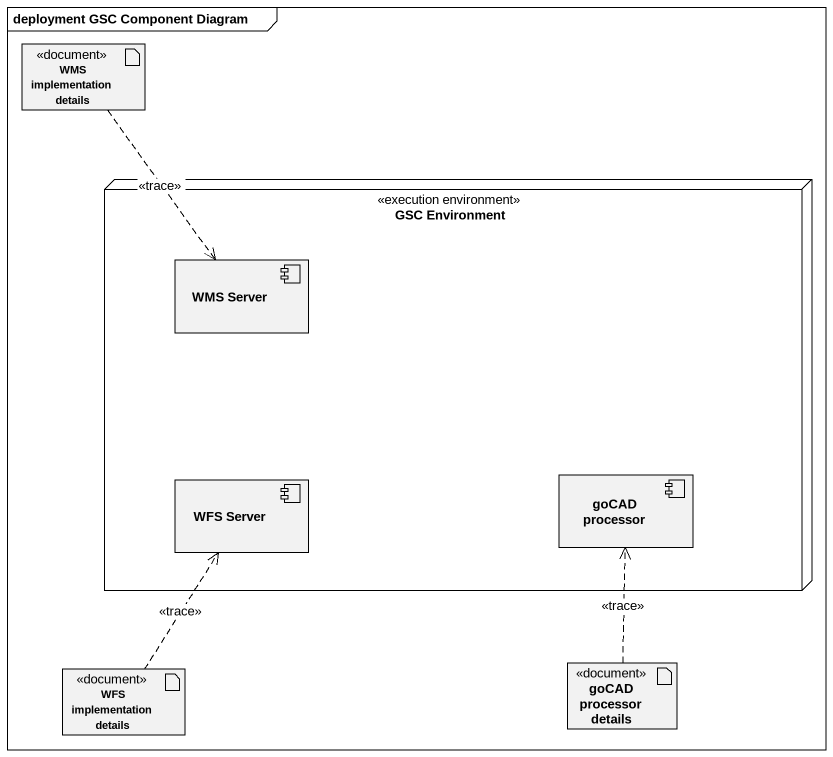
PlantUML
@startuml
mainframe deployment GSC Component Diagram
artifact "WMS implementation details" as WMS_implementation_details <<document>>
node "GSC Environment" as GSC_Environment <<execution environment>> {
  component "WMS Server" as WMS_Server
  component "WFS Server" as WFS_Server
  component "goCAD processor" as goCAD_processor
}
artifact "WFS implementation details" as WFS_implementation_details <<document>>
artifact "goCAD processor details" as goCAD_processor_details <<document>>
WMS_implementation_details ..> WMS_Server : <<trace>>
WFS_implementation_details .up.> WFS_Server : <<trace>>
goCAD_processor_details .up.> goCAD_processor : <<trace>>
@enduml
